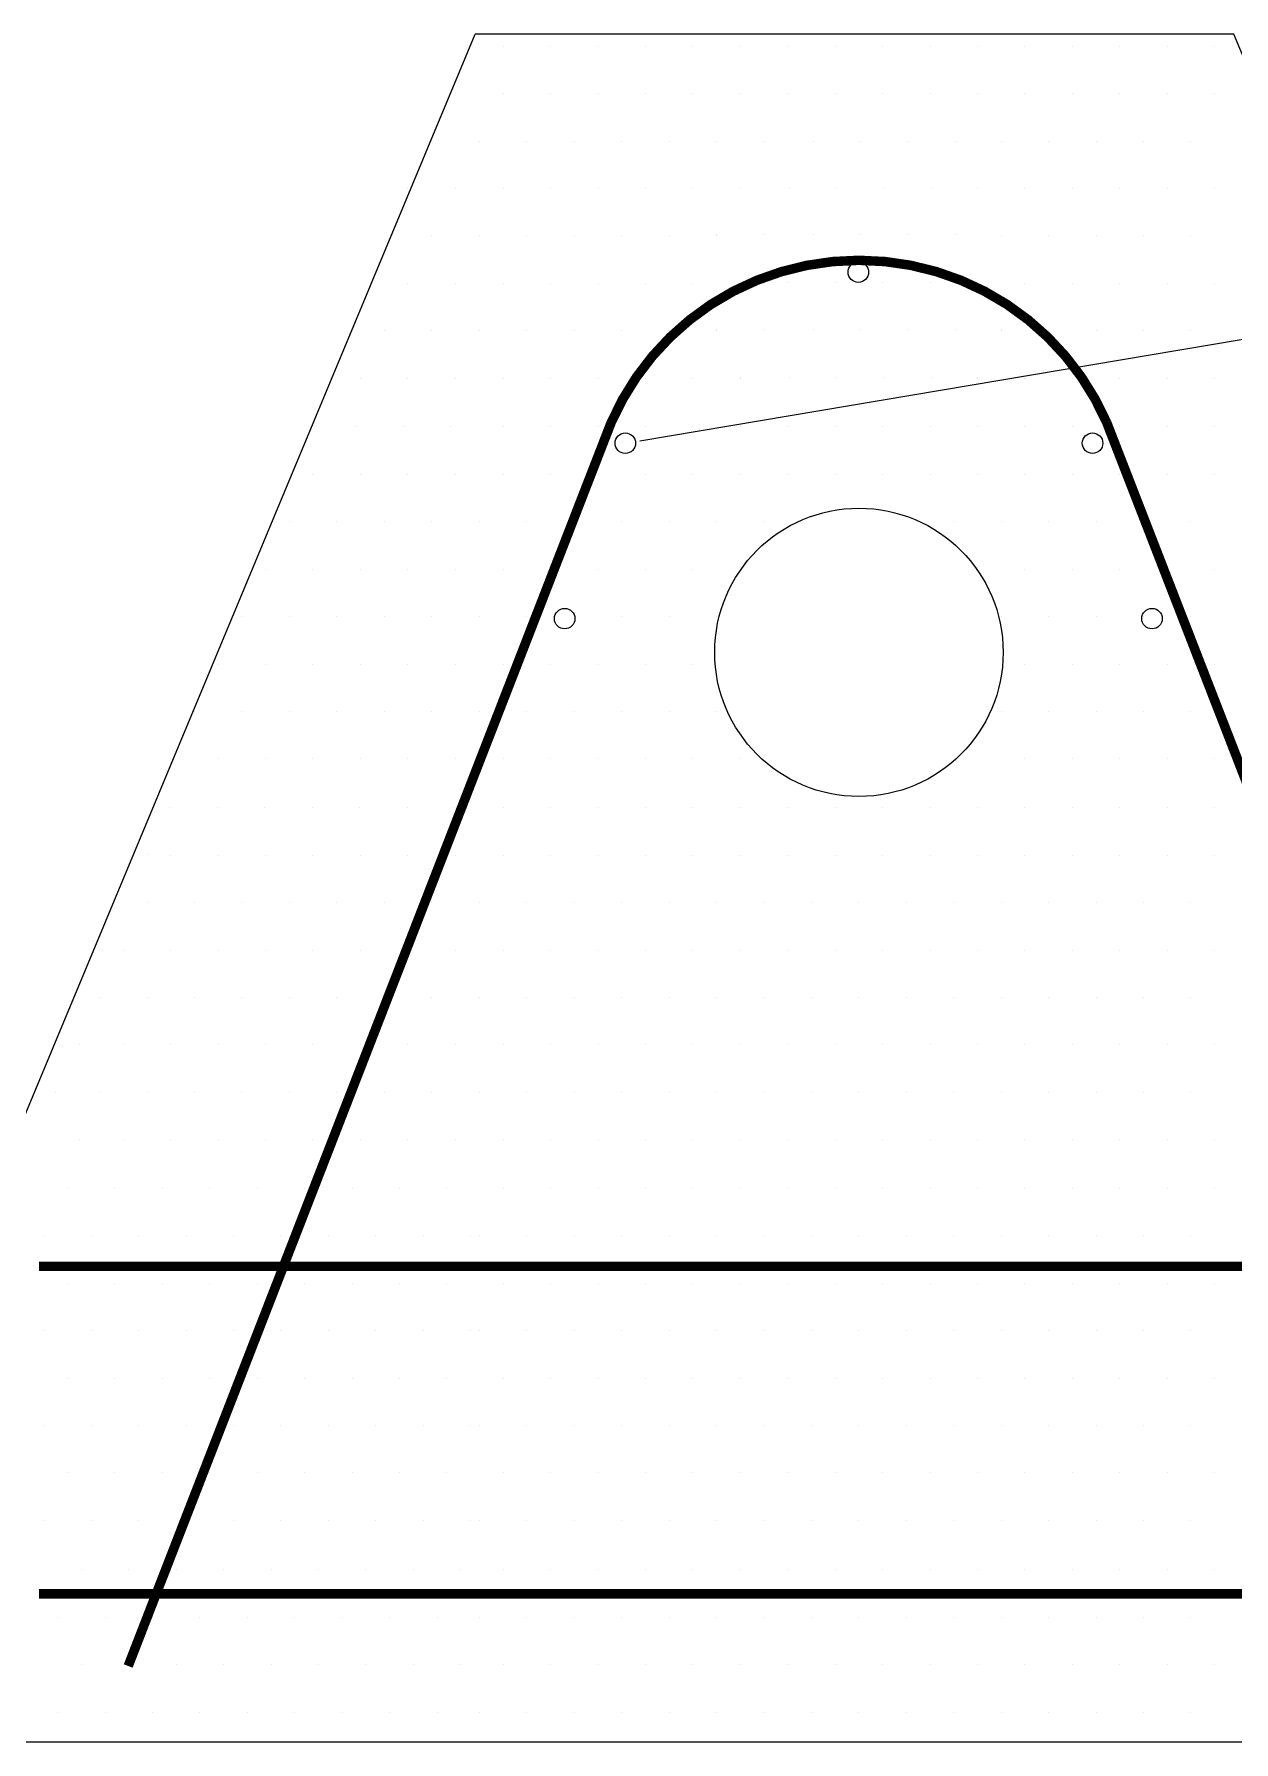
# Model space of a CAD drawing. Extents: x -0.82 to 5.77, y -0.28 to 4.33.
# Drawn here: x 3.906 to 4.539, y 2.269 to 3.17 of the extents above; entities that cross this region are included whole.
import ezdxf

# ---------------------------------------------------------------- set-up
doc = ezdxf.new("R2010")
doc.units = 0
doc.header["$LTSCALE"] = 0.1
doc.layers.get('0').update_dxf_attribs({"linetype": 'CONTINUOUS'})

# ---------------------------------------------------------------- blocks, each defined once
blk = doc.blocks.new('*X1')
at = {"color": 0}
for p, q in [((3537.5, 22275), (3537.5, 22275)), ((3562.5, 22275), (3562.5, 22275)), ((3587.5, 22275), (3587.5, 22275)), ((3612.5, 22275), (3612.5, 22275)), ((3637.5, 22275), (3637.5, 22275)), ((3662.5, 22275), (3662.5, 22275)), ((3687.5, 22275), (3687.5, 22275)), ((3712.5, 22275), (3712.5, 22275)), ((3737.5, 22275), (3737.5, 22275)), ((3762.5, 22275), (3762.5, 22275)), ((3787.5, 22275), (3787.5, 22275)), ((3812.5, 22275), (3812.5, 22275)), ((3837.5, 22275), (3837.5, 22275)), ((3862.5, 22275), (3862.5, 22275)), ((3887.5, 22275), (3887.5, 22275)), ((3912.5, 22275), (3912.5, 22275)), ((3937.5, 22275), (3937.5, 22275)), ((3962.5, 22275), (3962.5, 22275)), ((3987.5, 22275), (3987.5, 22275)), ((4012.5, 22275), (4012.5, 22275)), ((4037.5, 22275), (4037.5, 22275)), ((4062.5, 22275), (4062.5, 22275)), ((4087.5, 22275), (4087.5, 22275)), ((4112.5, 22275), (4112.5, 22275)), ((3525, 22250), (3525, 22250)), ((3550, 22250), (3550, 22250)), ((3575, 22250), (3575, 22250)), ((3600, 22250), (3600, 22250)), ((3625, 22250), (3625, 22250)), ((3650, 22250), (3650, 22250)), ((3675, 22250), (3675, 22250)), ((3700, 22250), (3700, 22250)), ((3725, 22250), (3725, 22250)), ((3750, 22250), (3750, 22250)), ((3775, 22250), (3775, 22250)), ((3800, 22250), (3800, 22250)), ((3825, 22250), (3825, 22250)), ((3850, 22250), (3850, 22250)), ((3875, 22250), (3875, 22250)), ((3900, 22250), (3900, 22250)), ((3925, 22250), (3925, 22250)), ((3950, 22250), (3950, 22250)), ((3975, 22250), (3975, 22250)), ((4000, 22250), (4000, 22250)), ((4025, 22250), (4025, 22250)), ((4050, 22250), (4050, 22250)), ((4075, 22250), (4075, 22250)), ((4100, 22250), (4100, 22250)), ((3537.5, 22225), (3537.5, 22225)), ((3562.5, 22225), (3562.5, 22225)), ((3587.5, 22225), (3587.5, 22225)), ((3612.5, 22225), (3612.5, 22225)), ((3637.5, 22225), (3637.5, 22225)), ((3662.5, 22225), (3662.5, 22225)), ((3687.5, 22225), (3687.5, 22225)), ((3712.5, 22225), (3712.5, 22225)), ((3737.5, 22225), (3737.5, 22225)), ((3762.5, 22225), (3762.5, 22225)), ((3787.5, 22225), (3787.5, 22225)), ((3812.5, 22225), (3812.5, 22225)), ((3837.5, 22225), (3837.5, 22225)), ((3862.5, 22225), (3862.5, 22225)), ((3887.5, 22225), (3887.5, 22225)), ((3912.5, 22225), (3912.5, 22225)), ((3937.5, 22225), (3937.5, 22225)), ((3962.5, 22225), (3962.5, 22225)), ((3987.5, 22225), (3987.5, 22225)), ((4012.5, 22225), (4012.5, 22225)), ((4037.5, 22225), (4037.5, 22225)), ((4062.5, 22225), (4062.5, 22225)), ((4087.5, 22225), (4087.5, 22225)), ((4112.5, 22225), (4112.5, 22225)), ((3525, 22200), (3525, 22200)), ((3550, 22200), (3550, 22200)), ((3575, 22200), (3575, 22200)), ((3600, 22200), (3600, 22200)), ((3625, 22200), (3625, 22200)), ((3650, 22200), (3650, 22200)), ((3675, 22200), (3675, 22200)), ((3700, 22200), (3700, 22200)), ((3725, 22200), (3725, 22200)), ((3750, 22200), (3750, 22200)), ((3775, 22200), (3775, 22200)), ((3800, 22200), (3800, 22200)), ((3825, 22200), (3825, 22200)), ((3850, 22200), (3850, 22200)), ((3875, 22200), (3875, 22200)), ((3900, 22200), (3900, 22200)), ((3925, 22200), (3925, 22200)), ((3950, 22200), (3950, 22200)), ((3975, 22200), (3975, 22200)), ((4000, 22200), (4000, 22200)), ((4025, 22200), (4025, 22200)), ((4050, 22200), (4050, 22200)), ((4075, 22200), (4075, 22200)), ((4100, 22200), (4100, 22200)), ((3537.5, 22175), (3537.5, 22175)), ((3562.5, 22175), (3562.5, 22175)), ((3587.5, 22175), (3587.5, 22175)), ((3612.5, 22175), (3612.5, 22175)), ((3637.5, 22175), (3637.5, 22175)), ((3662.5, 22175), (3662.5, 22175)), ((3687.5, 22175), (3687.5, 22175)), ((3712.5, 22175), (3712.5, 22175)), ((3737.5, 22175), (3737.5, 22175)), ((3762.5, 22175), (3762.5, 22175)), ((3787.5, 22175), (3787.5, 22175)), ((3812.5, 22175), (3812.5, 22175)), ((3837.5, 22175), (3837.5, 22175)), ((3862.5, 22175), (3862.5, 22175)), ((3887.5, 22175), (3887.5, 22175)), ((3912.5, 22175), (3912.5, 22175)), ((3937.5, 22175), (3937.5, 22175)), ((3962.5, 22175), (3962.5, 22175)), ((3987.5, 22175), (3987.5, 22175)), ((4012.5, 22175), (4012.5, 22175)), ((4037.5, 22175), (4037.5, 22175)), ((4062.5, 22175), (4062.5, 22175)), ((4087.5, 22175), (4087.5, 22175)), ((4112.5, 22175), (4112.5, 22175)), ((3525, 22150), (3525, 22150)), ((3550, 22150), (3550, 22150)), ((3575, 22150), (3575, 22150)), ((3600, 22150), (3600, 22150)), ((3625, 22150), (3625, 22150)), ((3650, 22150), (3650, 22150)), ((3675, 22150), (3675, 22150)), ((3700, 22150), (3700, 22150)), ((3725, 22150), (3725, 22150)), ((3750, 22150), (3750, 22150)), ((3775, 22150), (3775, 22150)), ((3800, 22150), (3800, 22150)), ((3825, 22150), (3825, 22150)), ((3850, 22150), (3850, 22150)), ((3875, 22150), (3875, 22150)), ((3900, 22150), (3900, 22150)), ((3925, 22150), (3925, 22150)), ((3950, 22150), (3950, 22150)), ((3975, 22150), (3975, 22150)), ((4000, 22150), (4000, 22150)), ((4025, 22150), (4025, 22150)), ((4050, 22150), (4050, 22150)), ((4075, 22150), (4075, 22150)), ((4100, 22150), (4100, 22150)), ((3537.5, 22125), (3537.5, 22125)), ((3562.5, 22125), (3562.5, 22125)), ((3587.5, 22125), (3587.5, 22125)), ((3612.5, 22125), (3612.5, 22125)), ((3637.5, 22125), (3637.5, 22125)), ((3662.5, 22125), (3662.5, 22125)), ((3687.5, 22125), (3687.5, 22125)), ((3712.5, 22125), (3712.5, 22125)), ((3737.5, 22125), (3737.5, 22125)), ((3762.5, 22125), (3762.5, 22125)), ((3787.5, 22125), (3787.5, 22125)), ((3812.5, 22125), (3812.5, 22125)), ((3837.5, 22125), (3837.5, 22125)), ((3862.5, 22125), (3862.5, 22125)), ((3887.5, 22125), (3887.5, 22125)), ((3912.5, 22125), (3912.5, 22125)), ((3937.5, 22125), (3937.5, 22125)), ((3962.5, 22125), (3962.5, 22125)), ((3987.5, 22125), (3987.5, 22125)), ((4012.5, 22125), (4012.5, 22125)), ((4037.5, 22125), (4037.5, 22125)), ((4062.5, 22125), (4062.5, 22125)), ((4087.5, 22125), (4087.5, 22125)), ((4112.5, 22125), (4112.5, 22125)), ((3525, 22100), (3525, 22100)), ((3550, 22100), (3550, 22100)), ((3575, 22100), (3575, 22100)), ((3600, 22100), (3600, 22100)), ((3625, 22100), (3625, 22100)), ((3650, 22100), (3650, 22100)), ((3675, 22100), (3675, 22100)), ((3700, 22100), (3700, 22100)), ((3725, 22100), (3725, 22100)), ((3750, 22100), (3750, 22100)), ((3775, 22100), (3775, 22100)), ((3800, 22100), (3800, 22100)), ((3825, 22100), (3825, 22100)), ((3850, 22100), (3850, 22100)), ((3875, 22100), (3875, 22100)), ((3900, 22100), (3900, 22100)), ((3925, 22100), (3925, 22100)), ((3950, 22100), (3950, 22100)), ((3975, 22100), (3975, 22100)), ((4000, 22100), (4000, 22100)), ((4025, 22100), (4025, 22100)), ((4050, 22100), (4050, 22100)), ((4075, 22100), (4075, 22100)), ((4100, 22100), (4100, 22100))]:
    blk.add_line(p, q, dxfattribs=at)

msp = doc.modelspace()

# ---------------------------------------------------------------- linework, layer by layer
for p, q in [((3.88888, 2.56913), (4.13888, 3.16975)), ((4.53888, 3.16975), (4.13888, 3.16975)), ((4.78888, 2.56913), (4.53888, 3.16975)), ((4.68148, 3.03184), (4.22581, 2.95515)), ((3.88888, 2.26913), (4.78888, 2.26913))]:
    msp.add_line(p, q)
at = {"color": 0}
for p, q in [((4.15375, 3.16348), (4.15375, 3.16348)), ((4.17875, 3.16348), (4.17875, 3.16348)), ((4.20375, 3.16348), (4.20375, 3.16348)), ((4.22875, 3.16348), (4.22875, 3.16348)), ((4.25375, 3.16348), (4.25375, 3.16348)), ((4.27875, 3.16348), (4.27875, 3.16348)), ((4.30375, 3.16348), (4.30375, 3.16348)), ((4.32875, 3.16348), (4.32875, 3.16348)), ((4.35375, 3.16348), (4.35375, 3.16348)), ((4.37875, 3.16348), (4.37875, 3.16348)), ((4.40375, 3.16348), (4.40375, 3.16348)), ((4.42875, 3.16348), (4.42875, 3.16348)), ((4.45375, 3.16348), (4.45375, 3.16348)), ((4.47875, 3.16348), (4.47875, 3.16348)), ((4.50375, 3.16348), (4.50375, 3.16348)), ((4.52875, 3.16348), (4.52875, 3.16348)), ((4.15375, 3.13835), (4.15375, 3.13835)), ((4.17875, 3.13835), (4.17875, 3.13835)), ((4.20375, 3.13835), (4.20375, 3.13835)), ((4.22875, 3.13835), (4.22875, 3.13835)), ((4.25375, 3.13835), (4.25375, 3.13835)), ((4.27875, 3.13835), (4.27875, 3.13835)), ((4.30375, 3.13835), (4.30375, 3.13835)), ((4.32875, 3.13835), (4.32875, 3.13835)), ((4.35375, 3.13835), (4.35375, 3.13835)), ((4.37875, 3.13835), (4.37875, 3.13835)), ((4.40375, 3.13835), (4.40375, 3.13835)), ((4.42875, 3.13835), (4.42875, 3.13835)), ((4.45375, 3.13835), (4.45375, 3.13835)), ((4.47875, 3.13835), (4.47875, 3.13835)), ((4.50375, 3.13835), (4.50375, 3.13835)), ((4.52875, 3.13835), (4.52875, 3.13835)), ((4.14125, 3.11335), (4.14125, 3.11335)), ((4.16625, 3.11335), (4.16625, 3.11335)), ((4.19125, 3.11335), (4.19125, 3.11335)), ((4.21625, 3.11335), (4.21625, 3.11335)), ((4.24125, 3.11335), (4.24125, 3.11335)), ((4.26625, 3.11335), (4.26625, 3.11335)), ((4.29125, 3.11335), (4.29125, 3.11335)), ((4.31706, 3.11335), (4.31706, 3.11335)), ((4.34206, 3.11335), (4.34206, 3.11335)), ((4.36706, 3.11335), (4.36706, 3.11335)), ((4.39206, 3.11335), (4.39206, 3.11335)), ((4.41625, 3.11335), (4.41625, 3.11335)), ((4.44125, 3.11335), (4.44125, 3.11335)), ((4.46625, 3.11335), (4.46625, 3.11335)), ((4.49125, 3.11335), (4.49125, 3.11335)), ((4.51625, 3.11335), (4.51625, 3.11335)), ((4.10344, 3.08835), (4.10344, 3.08835)), ((4.12844, 3.08835), (4.12844, 3.08835)), ((4.15375, 3.08835), (4.15375, 3.08835)), ((4.17875, 3.08835), (4.17875, 3.08835)), ((4.20375, 3.08835), (4.20375, 3.08835)), ((4.22875, 3.08835), (4.22875, 3.08835)), ((4.25375, 3.08835), (4.25375, 3.08835)), ((4.27875, 3.08835), (4.27875, 3.08835)), ((4.30456, 3.08835), (4.30456, 3.08835)), ((4.32956, 3.08835), (4.32956, 3.08835)), ((4.35456, 3.08835), (4.35456, 3.08835)), ((4.37956, 3.08835), (4.37956, 3.08835)), ((4.40375, 3.08835), (4.40375, 3.08835)), ((4.42875, 3.08835), (4.42875, 3.08835)), ((4.45375, 3.08835), (4.45375, 3.08835)), ((4.47875, 3.08835), (4.47875, 3.08835)), ((4.50375, 3.08835), (4.50375, 3.08835)), ((4.52875, 3.08835), (4.52875, 3.08835)), ((4.11594, 3.06335), (4.11594, 3.06335)), ((4.14125, 3.06335), (4.14125, 3.06335)), ((4.16625, 3.06335), (4.16625, 3.06335)), ((4.19125, 3.06335), (4.19125, 3.06335)), ((4.21625, 3.06335), (4.21625, 3.06335)), ((4.24125, 3.06335), (4.24125, 3.06335)), ((4.26625, 3.06433), (4.26625, 3.06433)), ((4.26625, 3.06335), (4.26625, 3.06335)), ((4.29125, 3.06433), (4.29125, 3.06433)), ((4.31706, 3.06433), (4.31706, 3.06433)), ((4.34206, 3.06433), (4.34206, 3.06433)), ((4.36706, 3.06433), (4.36706, 3.06433)), ((4.39206, 3.06433), (4.39206, 3.06433)), ((4.41625, 3.06335), (4.41625, 3.06335)), ((4.44125, 3.06335), (4.44125, 3.06335)), ((4.46625, 3.06335), (4.46625, 3.06335)), ((4.49125, 3.06335), (4.49125, 3.06335)), ((4.51625, 3.06335), (4.51625, 3.06335)), ((4.10344, 3.03835), (4.10344, 3.03835)), ((4.12844, 3.03835), (4.12844, 3.03835)), ((4.15375, 3.03835), (4.15375, 3.03835)), ((4.17875, 3.03835), (4.17875, 3.03835)), ((4.20375, 3.03835), (4.20375, 3.03835)), ((4.22875, 3.03835), (4.22875, 3.03835)), ((4.25375, 3.03835), (4.25375, 3.03835)), ((4.27875, 3.03892), (4.27875, 3.03892)), ((4.30375, 3.03892), (4.30375, 3.03892)), ((4.32875, 3.03892), (4.32875, 3.03892)), ((4.35375, 3.03892), (4.35375, 3.03892)), ((4.37875, 3.03892), (4.37875, 3.03892)), ((4.40375, 3.03892), (4.40375, 3.03892)), ((4.42875, 3.03835), (4.42875, 3.03835)), ((4.45375, 3.03835), (4.45375, 3.03835)), ((4.47875, 3.03835), (4.47875, 3.03835)), ((4.50375, 3.03835), (4.50375, 3.03835)), ((4.52875, 3.03835), (4.52875, 3.03835)), ((4.09094, 3.01335), (4.09094, 3.01335)), ((4.11594, 3.01335), (4.11594, 3.01335)), ((4.14125, 3.01335), (4.14125, 3.01335)), ((4.16625, 3.01335), (4.16625, 3.01335)), ((4.19125, 3.01335), (4.19125, 3.01335)), ((4.21625, 3.01335), (4.21625, 3.01335)), ((4.24125, 3.01335), (4.24125, 3.01335)), ((4.26625, 3.01392), (4.26625, 3.01392)), ((4.26625, 3.01335), (4.26625, 3.01335)), ((4.29125, 3.01392), (4.29125, 3.01392)), ((4.31706, 3.01392), (4.31706, 3.01392)), ((4.34206, 3.01392), (4.34206, 3.01392)), ((4.36706, 3.01392), (4.36706, 3.01392)), ((4.39206, 3.01392), (4.39206, 3.01392)), ((4.41625, 3.01392), (4.41625, 3.01392)), ((4.41625, 3.01335), (4.41625, 3.01335)), ((4.44125, 3.01335), (4.44125, 3.01335)), ((4.46625, 3.01335), (4.46625, 3.01335)), ((4.49125, 3.01335), (4.49125, 3.01335)), ((4.51625, 3.01335), (4.51625, 3.01335)), ((4.07844, 2.98835), (4.07844, 2.98835)), ((4.10344, 2.98835), (4.10344, 2.98835)), ((4.12844, 2.98835), (4.12844, 2.98835)), ((4.15375, 2.98835), (4.15375, 2.98835)), ((4.17875, 2.98835), (4.17875, 2.98835)), ((4.20375, 2.98835), (4.20375, 2.98835)), ((4.22875, 2.98835), (4.22875, 2.98835)), ((4.25375, 2.98835), (4.25375, 2.98835)), ((4.27875, 2.98892), (4.27875, 2.98892)), ((4.27875, 2.98835), (4.27875, 2.98835)), ((4.30456, 2.98892), (4.30456, 2.98892)), ((4.32956, 2.98892), (4.32956, 2.98892)), ((4.35456, 2.98892), (4.35456, 2.98892)), ((4.37956, 2.98892), (4.37956, 2.98892)), ((4.40375, 2.98892), (4.40375, 2.98892)), ((4.40375, 2.98835), (4.40375, 2.98835)), ((4.42875, 2.98835), (4.42875, 2.98835)), ((4.45375, 2.98835), (4.45375, 2.98835)), ((4.47875, 2.98835), (4.47875, 2.98835)), ((4.50375, 2.98835), (4.50375, 2.98835)), ((4.52875, 2.98835), (4.52875, 2.98835)), ((4.05098, 2.96264), (4.05098, 2.96264)), ((4.07598, 2.96264), (4.07598, 2.96264)), ((4.10098, 2.96264), (4.10098, 2.96264)), ((4.12598, 2.96264), (4.12598, 2.96264)), ((4.15375, 2.96264), (4.15375, 2.96264)), ((4.17875, 2.96264), (4.17875, 2.96264)), ((4.20375, 2.96264), (4.20375, 2.96264)), ((4.22875, 2.96264), (4.22875, 2.96264)), ((4.25375, 2.96264), (4.25375, 2.96264)), ((4.27875, 2.96264), (4.27875, 2.96264)), ((4.30375, 2.96264), (4.30375, 2.96264)), ((4.32875, 2.96264), (4.32875, 2.96264)), ((4.35375, 2.96264), (4.35375, 2.96264)), ((4.37875, 2.96264), (4.37875, 2.96264)), ((4.40375, 2.96264), (4.40375, 2.96264)), ((4.42875, 2.96264), (4.42875, 2.96264)), ((4.45375, 2.96264), (4.45375, 2.96264)), ((4.47875, 2.96264), (4.47875, 2.96264)), ((4.50375, 2.96264), (4.50375, 2.96264)), ((4.52875, 2.96264), (4.52875, 2.96264)), ((4.05344, 2.93751), (4.05344, 2.93751)), ((4.07844, 2.93751), (4.07844, 2.93751)), ((4.10344, 2.93751), (4.10344, 2.93751)), ((4.12844, 2.93751), (4.12844, 2.93751)), ((4.15375, 2.93751), (4.15375, 2.93751)), ((4.17875, 2.93751), (4.17875, 2.93751)), ((4.20375, 2.93751), (4.20375, 2.93751)), ((4.22875, 2.93751), (4.22875, 2.93751)), ((4.25375, 2.93751), (4.25375, 2.93751)), ((4.27875, 2.93751), (4.27875, 2.93751)), ((4.30375, 2.93751), (4.30375, 2.93751)), ((4.32875, 2.93751), (4.32875, 2.93751)), ((4.35375, 2.93751), (4.35375, 2.93751)), ((4.37875, 2.93751), (4.37875, 2.93751)), ((4.40375, 2.93751), (4.40375, 2.93751)), ((4.42875, 2.93751), (4.42875, 2.93751)), ((4.45375, 2.93751), (4.45375, 2.93751)), ((4.47875, 2.93751), (4.47875, 2.93751)), ((4.50375, 2.93751), (4.50375, 2.93751)), ((4.52875, 2.93751), (4.52875, 2.93751)), ((4.04094, 2.91251), (4.04094, 2.91251)), ((4.06594, 2.91251), (4.06594, 2.91251)), ((4.09094, 2.91251), (4.09094, 2.91251)), ((4.11594, 2.91251), (4.11594, 2.91251)), ((4.14125, 2.91251), (4.14125, 2.91251)), ((4.16625, 2.91251), (4.16625, 2.91251)), ((4.19125, 2.91251), (4.19125, 2.91251)), ((4.21625, 2.91251), (4.21625, 2.91251)), ((4.24125, 2.91251), (4.24125, 2.91251)), ((4.26625, 2.91251), (4.26625, 2.91251)), ((4.29125, 2.91251), (4.29125, 2.91251)), ((4.39125, 2.91251), (4.39125, 2.91251)), ((4.41625, 2.91251), (4.41625, 2.91251)), ((4.44125, 2.91251), (4.44125, 2.91251)), ((4.46625, 2.91251), (4.46625, 2.91251)), ((4.49125, 2.91251), (4.49125, 2.91251)), ((4.51625, 2.91251), (4.51625, 2.91251)), ((4.02844, 2.88751), (4.02844, 2.88751)), ((4.05344, 2.88751), (4.05344, 2.88751)), ((4.07844, 2.88751), (4.07844, 2.88751)), ((4.10344, 2.88751), (4.10344, 2.88751)), ((4.12844, 2.88751), (4.12844, 2.88751)), ((4.15375, 2.88751), (4.15375, 2.88751)), ((4.17875, 2.88751), (4.17875, 2.88751)), ((4.20375, 2.88751), (4.20375, 2.88751)), ((4.22875, 2.88751), (4.22875, 2.88751)), ((4.25375, 2.88751), (4.25375, 2.88751)), ((4.27875, 2.88751), (4.27875, 2.88751)), ((4.42875, 2.88751), (4.42875, 2.88751)), ((4.45375, 2.88751), (4.45375, 2.88751)), ((4.47875, 2.88751), (4.47875, 2.88751)), ((4.50375, 2.88751), (4.50375, 2.88751)), ((4.52875, 2.88751), (4.52875, 2.88751)), ((4.01594, 2.86251), (4.01594, 2.86251)), ((4.04094, 2.86251), (4.04094, 2.86251)), ((4.06594, 2.86251), (4.06594, 2.86251)), ((4.09094, 2.86251), (4.09094, 2.86251)), ((4.11594, 2.86251), (4.11594, 2.86251)), ((4.14125, 2.86251), (4.14125, 2.86251)), ((4.16625, 2.86251), (4.16625, 2.86251)), ((4.19125, 2.86251), (4.19125, 2.86251)), ((4.21625, 2.86251), (4.21625, 2.86251)), ((4.24125, 2.86251), (4.24125, 2.86251)), ((4.26625, 2.86251), (4.26625, 2.86251)), ((4.41625, 2.86251), (4.41625, 2.86251)), ((4.44125, 2.86251), (4.44125, 2.86251)), ((4.46625, 2.86251), (4.46625, 2.86251)), ((4.49125, 2.86251), (4.49125, 2.86251)), ((4.51625, 2.86251), (4.51625, 2.86251)), ((4.00344, 2.83751), (4.00344, 2.83751)), ((4.02844, 2.83751), (4.02844, 2.83751)), ((4.05344, 2.83751), (4.05344, 2.83751)), ((4.07844, 2.83751), (4.07844, 2.83751)), ((4.10344, 2.83751), (4.10344, 2.83751)), ((4.12844, 2.83751), (4.12844, 2.83751)), ((4.15375, 2.83751), (4.15375, 2.83751)), ((4.17875, 2.83751), (4.17875, 2.83751)), ((4.20375, 2.83751), (4.20375, 2.83751)), ((4.22875, 2.83751), (4.22875, 2.83751)), ((4.25375, 2.83751), (4.25375, 2.83751)), ((4.42875, 2.83751), (4.42875, 2.83751)), ((4.45375, 2.83751), (4.45375, 2.83751)), ((4.47875, 2.83751), (4.47875, 2.83751)), ((4.50375, 2.83751), (4.50375, 2.83751)), ((4.52875, 2.83751), (4.52875, 2.83751)), ((3.99094, 2.81251), (3.99094, 2.81251)), ((4.01594, 2.81251), (4.01594, 2.81251)), ((4.04094, 2.81251), (4.04094, 2.81251)), ((4.06594, 2.81251), (4.06594, 2.81251)), ((4.09094, 2.81251), (4.09094, 2.81251)), ((4.11594, 2.81251), (4.11594, 2.81251)), ((4.14125, 2.81251), (4.14125, 2.81251)), ((4.16625, 2.81251), (4.16625, 2.81251)), ((4.19125, 2.81251), (4.19125, 2.81251)), ((4.21625, 2.81251), (4.21625, 2.81251)), ((4.24125, 2.81251), (4.24125, 2.81251)), ((4.26625, 2.81251), (4.26625, 2.81251)), ((4.41625, 2.81251), (4.41625, 2.81251)), ((4.44125, 2.81251), (4.44125, 2.81251)), ((4.46625, 2.81251), (4.46625, 2.81251)), ((4.49125, 2.81251), (4.49125, 2.81251)), ((4.51625, 2.81251), (4.51625, 2.81251)), ((3.97844, 2.78751), (3.97844, 2.78751)), ((4.00344, 2.78751), (4.00344, 2.78751)), ((4.02844, 2.78751), (4.02844, 2.78751)), ((4.05344, 2.78751), (4.05344, 2.78751)), ((4.07844, 2.78751), (4.07844, 2.78751)), ((4.10344, 2.78751), (4.10344, 2.78751)), ((4.12844, 2.78751), (4.12844, 2.78751)), ((4.15375, 2.78751), (4.15375, 2.78751)), ((4.17875, 2.78751), (4.17875, 2.78751)), ((4.20375, 2.78751), (4.20375, 2.78751)), ((4.22875, 2.78751), (4.22875, 2.78751)), ((4.25375, 2.78751), (4.25375, 2.78751)), ((4.27875, 2.78751), (4.27875, 2.78751)), ((4.42875, 2.78751), (4.42875, 2.78751)), ((4.45375, 2.78751), (4.45375, 2.78751)), ((4.47875, 2.78751), (4.47875, 2.78751)), ((4.50375, 2.78751), (4.50375, 2.78751)), ((4.52875, 2.78751), (4.52875, 2.78751)), ((3.97803, 2.7618), (3.97803, 2.7618)), ((4.00303, 2.7618), (4.00303, 2.7618)), ((4.02803, 2.7618), (4.02803, 2.7618)), ((4.05303, 2.7618), (4.05303, 2.7618)), ((4.07803, 2.7618), (4.07803, 2.7618)), ((4.10303, 2.7618), (4.10303, 2.7618)), ((4.12803, 2.7618), (4.12803, 2.7618)), ((4.15375, 2.7618), (4.15375, 2.7618)), ((4.17875, 2.7618), (4.17875, 2.7618)), ((4.20375, 2.7618), (4.20375, 2.7618)), ((4.22875, 2.7618), (4.22875, 2.7618)), ((4.25375, 2.7618), (4.25375, 2.7618)), ((4.27875, 2.7618), (4.27875, 2.7618)), ((4.30375, 2.7618), (4.30375, 2.7618)), ((4.32875, 2.7618), (4.32875, 2.7618)), ((4.35375, 2.7618), (4.35375, 2.7618)), ((4.37875, 2.7618), (4.37875, 2.7618)), ((4.40375, 2.7618), (4.40375, 2.7618)), ((4.42875, 2.7618), (4.42875, 2.7618)), ((4.45375, 2.7618), (4.45375, 2.7618)), ((4.47875, 2.7618), (4.47875, 2.7618)), ((4.50375, 2.7618), (4.50375, 2.7618)), ((4.52875, 2.7618), (4.52875, 2.7618)), ((3.96594, 2.73732), (3.96594, 2.73732)), ((3.97844, 2.73667), (3.97844, 2.73667)), ((4.00344, 2.73667), (4.00344, 2.73667)), ((4.02844, 2.73667), (4.02844, 2.73667)), ((4.05344, 2.73667), (4.05344, 2.73667)), ((4.07844, 2.73667), (4.07844, 2.73667)), ((4.10344, 2.73667), (4.10344, 2.73667)), ((4.12844, 2.73667), (4.12844, 2.73667)), ((4.15375, 2.73667), (4.15375, 2.73667)), ((4.17875, 2.73667), (4.17875, 2.73667)), ((4.20375, 2.73667), (4.20375, 2.73667)), ((4.22875, 2.73667), (4.22875, 2.73667)), ((4.25375, 2.73667), (4.25375, 2.73667)), ((4.27875, 2.73667), (4.27875, 2.73667)), ((4.30375, 2.73667), (4.30375, 2.73667)), ((4.32875, 2.73667), (4.32875, 2.73667)), ((4.35375, 2.73667), (4.35375, 2.73667)), ((4.37875, 2.73667), (4.37875, 2.73667)), ((4.40375, 2.73667), (4.40375, 2.73667)), ((4.42875, 2.73667), (4.42875, 2.73667)), ((4.45375, 2.73667), (4.45375, 2.73667)), ((4.47875, 2.73667), (4.47875, 2.73667)), ((4.50375, 2.73667), (4.50375, 2.73667)), ((4.52875, 2.73667), (4.52875, 2.73667)), ((3.96594, 2.71167), (3.96594, 2.71167)), ((3.99094, 2.71167), (3.99094, 2.71167)), ((4.01594, 2.71167), (4.01594, 2.71167)), ((4.04094, 2.71167), (4.04094, 2.71167)), ((4.06594, 2.71167), (4.06594, 2.71167)), ((4.09094, 2.71167), (4.09094, 2.71167)), ((4.11594, 2.71167), (4.11594, 2.71167)), ((4.14125, 2.71167), (4.14125, 2.71167)), ((4.16625, 2.71167), (4.16625, 2.71167)), ((4.19125, 2.71167), (4.19125, 2.71167)), ((4.21625, 2.71167), (4.21625, 2.71167)), ((4.24125, 2.71167), (4.24125, 2.71167)), ((4.26625, 2.71167), (4.26625, 2.71167)), ((4.29125, 2.71167), (4.29125, 2.71167)), ((4.31625, 2.71167), (4.31625, 2.71167)), ((4.34125, 2.71167), (4.34125, 2.71167)), ((4.36625, 2.71167), (4.36625, 2.71167)), ((4.39125, 2.71167), (4.39125, 2.71167)), ((4.41625, 2.71167), (4.41625, 2.71167)), ((4.44125, 2.71167), (4.44125, 2.71167)), ((4.46625, 2.71167), (4.46625, 2.71167)), ((4.49125, 2.71167), (4.49125, 2.71167)), ((4.51625, 2.71167), (4.51625, 2.71167)), ((3.95344, 2.68667), (3.95344, 2.68667)), ((3.97844, 2.68667), (3.97844, 2.68667)), ((4.00344, 2.68667), (4.00344, 2.68667)), ((4.02844, 2.68667), (4.02844, 2.68667)), ((4.05344, 2.68667), (4.05344, 2.68667)), ((4.07844, 2.68667), (4.07844, 2.68667)), ((4.10344, 2.68667), (4.10344, 2.68667)), ((4.12844, 2.68667), (4.12844, 2.68667)), ((4.15375, 2.68667), (4.15375, 2.68667)), ((4.17875, 2.68667), (4.17875, 2.68667)), ((4.20375, 2.68667), (4.20375, 2.68667)), ((4.22875, 2.68667), (4.22875, 2.68667)), ((4.25375, 2.68667), (4.25375, 2.68667)), ((4.27875, 2.68667), (4.27875, 2.68667)), ((4.30375, 2.68667), (4.30375, 2.68667)), ((4.32875, 2.68667), (4.32875, 2.68667)), ((4.35375, 2.68667), (4.35375, 2.68667)), ((4.37875, 2.68667), (4.37875, 2.68667)), ((4.40375, 2.68667), (4.40375, 2.68667)), ((4.42875, 2.68667), (4.42875, 2.68667)), ((4.45375, 2.68667), (4.45375, 2.68667)), ((4.47875, 2.68667), (4.47875, 2.68667)), ((4.50375, 2.68667), (4.50375, 2.68667)), ((4.52875, 2.68667), (4.52875, 2.68667)), ((3.94094, 2.66167), (3.94094, 2.66167)), ((3.96594, 2.66167), (3.96594, 2.66167)), ((3.99094, 2.66167), (3.99094, 2.66167)), ((4.01594, 2.66167), (4.01594, 2.66167)), ((4.04094, 2.66167), (4.04094, 2.66167)), ((4.06594, 2.66167), (4.06594, 2.66167)), ((4.09094, 2.66167), (4.09094, 2.66167)), ((4.11594, 2.66167), (4.11594, 2.66167)), ((4.14125, 2.66167), (4.14125, 2.66167)), ((4.16625, 2.66167), (4.16625, 2.66167)), ((4.19125, 2.66167), (4.19125, 2.66167)), ((4.21625, 2.66167), (4.21625, 2.66167)), ((4.24125, 2.66167), (4.24125, 2.66167)), ((4.26625, 2.66167), (4.26625, 2.66167)), ((4.29125, 2.66167), (4.29125, 2.66167)), ((4.31625, 2.66167), (4.31625, 2.66167)), ((4.34125, 2.66167), (4.34125, 2.66167)), ((4.36625, 2.66167), (4.36625, 2.66167)), ((4.39125, 2.66167), (4.39125, 2.66167)), ((4.41625, 2.66167), (4.41625, 2.66167)), ((4.44125, 2.66167), (4.44125, 2.66167)), ((4.46625, 2.66167), (4.46625, 2.66167)), ((4.49125, 2.66167), (4.49125, 2.66167)), ((4.51625, 2.66167), (4.51625, 2.66167)), ((3.93012, 2.63667), (3.93012, 2.63667)), ((3.95344, 2.63667), (3.95344, 2.63667)), ((3.97844, 2.63667), (3.97844, 2.63667)), ((4.00344, 2.63667), (4.00344, 2.63667)), ((4.02844, 2.63667), (4.02844, 2.63667)), ((4.05344, 2.63667), (4.05344, 2.63667)), ((4.07844, 2.63667), (4.07844, 2.63667)), ((4.10344, 2.63667), (4.10344, 2.63667)), ((4.12844, 2.63667), (4.12844, 2.63667)), ((4.15375, 2.63667), (4.15375, 2.63667)), ((4.17875, 2.63667), (4.17875, 2.63667)), ((4.20375, 2.63667), (4.20375, 2.63667)), ((4.22875, 2.63667), (4.22875, 2.63667)), ((4.25375, 2.63667), (4.25375, 2.63667)), ((4.27875, 2.63667), (4.27875, 2.63667)), ((4.30375, 2.63667), (4.30375, 2.63667)), ((4.32875, 2.63667), (4.32875, 2.63667)), ((4.35375, 2.63667), (4.35375, 2.63667)), ((4.37875, 2.63667), (4.37875, 2.63667)), ((4.40375, 2.63667), (4.40375, 2.63667)), ((4.42875, 2.63667), (4.42875, 2.63667)), ((4.45375, 2.63667), (4.45375, 2.63667)), ((4.47875, 2.63667), (4.47875, 2.63667)), ((4.50375, 2.63667), (4.50375, 2.63667)), ((4.52875, 2.63667), (4.52875, 2.63667)), ((3.91762, 2.61167), (3.91762, 2.61167)), ((3.94094, 2.61167), (3.94094, 2.61167)), ((3.96594, 2.61167), (3.96594, 2.61167)), ((3.99094, 2.61167), (3.99094, 2.61167)), ((4.01594, 2.61167), (4.01594, 2.61167)), ((4.04094, 2.61167), (4.04094, 2.61167)), ((4.06594, 2.61167), (4.06594, 2.61167)), ((4.09094, 2.61167), (4.09094, 2.61167)), ((4.11594, 2.61167), (4.11594, 2.61167)), ((4.14125, 2.61167), (4.14125, 2.61167)), ((4.16625, 2.61167), (4.16625, 2.61167)), ((4.19125, 2.61167), (4.19125, 2.61167)), ((4.21625, 2.61167), (4.21625, 2.61167)), ((4.24125, 2.61167), (4.24125, 2.61167)), ((4.26625, 2.61167), (4.26625, 2.61167)), ((4.29125, 2.61167), (4.29125, 2.61167)), ((4.31625, 2.61167), (4.31625, 2.61167)), ((4.34125, 2.61167), (4.34125, 2.61167)), ((4.36625, 2.61167), (4.36625, 2.61167)), ((4.39125, 2.61167), (4.39125, 2.61167)), ((4.41625, 2.61167), (4.41625, 2.61167)), ((4.44125, 2.61167), (4.44125, 2.61167)), ((4.46625, 2.61167), (4.46625, 2.61167)), ((4.49125, 2.61167), (4.49125, 2.61167)), ((4.51625, 2.61167), (4.51625, 2.61167)), ((3.93012, 2.58667), (3.93012, 2.58667)), ((3.95344, 2.58667), (3.95344, 2.58667)), ((3.97844, 2.58667), (3.97844, 2.58667)), ((4.00344, 2.58667), (4.00344, 2.58667)), ((4.02844, 2.58667), (4.02844, 2.58667)), ((4.05344, 2.58667), (4.05344, 2.58667)), ((4.07844, 2.58667), (4.07844, 2.58667)), ((4.10344, 2.58667), (4.10344, 2.58667)), ((4.12844, 2.58667), (4.12844, 2.58667)), ((4.15375, 2.58667), (4.15375, 2.58667)), ((4.17875, 2.58667), (4.17875, 2.58667)), ((4.20375, 2.58667), (4.20375, 2.58667)), ((4.22875, 2.58667), (4.22875, 2.58667)), ((4.25375, 2.58667), (4.25375, 2.58667)), ((4.27875, 2.58667), (4.27875, 2.58667)), ((4.30375, 2.58667), (4.30375, 2.58667)), ((4.32875, 2.58667), (4.32875, 2.58667)), ((4.35375, 2.58667), (4.35375, 2.58667)), ((4.37875, 2.58667), (4.37875, 2.58667)), ((4.40375, 2.58667), (4.40375, 2.58667)), ((4.42875, 2.58667), (4.42875, 2.58667)), ((4.45375, 2.58667), (4.45375, 2.58667)), ((4.47875, 2.58667), (4.47875, 2.58667)), ((4.50375, 2.58667), (4.50375, 2.58667)), ((4.52875, 2.58667), (4.52875, 2.58667)), ((4.15375, 2.56096), (4.15375, 2.56096)), ((4.17875, 2.56096), (4.17875, 2.56096)), ((4.20375, 2.56096), (4.20375, 2.56096)), ((4.22875, 2.56096), (4.22875, 2.56096)), ((4.25375, 2.56096), (4.25375, 2.56096)), ((4.27875, 2.56096), (4.27875, 2.56096)), ((4.30375, 2.56096), (4.30375, 2.56096)), ((4.32875, 2.56096), (4.32875, 2.56096)), ((4.35375, 2.56096), (4.35375, 2.56096)), ((4.37875, 2.56096), (4.37875, 2.56096)), ((4.40375, 2.56096), (4.40375, 2.56096)), ((4.42875, 2.56096), (4.42875, 2.56096)), ((4.45375, 2.56096), (4.45375, 2.56096)), ((4.47875, 2.56096), (4.47875, 2.56096)), ((4.50375, 2.56096), (4.50375, 2.56096)), ((4.52875, 2.56096), (4.52875, 2.56096)), ((4.14125, 2.53596), (4.14125, 2.53596)), ((4.16625, 2.53596), (4.16625, 2.53596)), ((4.19125, 2.53596), (4.19125, 2.53596)), ((4.21625, 2.53596), (4.21625, 2.53596)), ((4.24125, 2.53596), (4.24125, 2.53596)), ((4.26625, 2.53596), (4.26625, 2.53596)), ((4.29125, 2.53596), (4.29125, 2.53596)), ((4.31625, 2.53596), (4.31625, 2.53596)), ((4.34125, 2.53596), (4.34125, 2.53596)), ((4.36625, 2.53596), (4.36625, 2.53596)), ((4.39125, 2.53596), (4.39125, 2.53596)), ((4.41625, 2.53596), (4.41625, 2.53596)), ((4.44125, 2.53596), (4.44125, 2.53596)), ((4.46625, 2.53596), (4.46625, 2.53596)), ((4.49125, 2.53596), (4.49125, 2.53596)), ((4.51625, 2.53596), (4.51625, 2.53596)), ((4.15375, 2.51096), (4.15375, 2.51096)), ((4.17875, 2.51096), (4.17875, 2.51096)), ((4.20375, 2.51096), (4.20375, 2.51096)), ((4.22875, 2.51096), (4.22875, 2.51096)), ((4.25375, 2.51096), (4.25375, 2.51096)), ((4.27875, 2.51096), (4.27875, 2.51096)), ((4.30375, 2.51096), (4.30375, 2.51096)), ((4.32875, 2.51096), (4.32875, 2.51096)), ((4.35375, 2.51096), (4.35375, 2.51096)), ((4.37875, 2.51096), (4.37875, 2.51096)), ((4.40375, 2.51096), (4.40375, 2.51096)), ((4.42875, 2.51096), (4.42875, 2.51096)), ((4.45375, 2.51096), (4.45375, 2.51096)), ((4.47875, 2.51096), (4.47875, 2.51096)), ((4.50375, 2.51096), (4.50375, 2.51096)), ((4.52875, 2.51096), (4.52875, 2.51096)), ((4.14125, 2.48596), (4.14125, 2.48596)), ((4.16625, 2.48596), (4.16625, 2.48596)), ((4.19125, 2.48596), (4.19125, 2.48596)), ((4.21625, 2.48596), (4.21625, 2.48596)), ((4.24125, 2.48596), (4.24125, 2.48596)), ((4.26625, 2.48596), (4.26625, 2.48596)), ((4.29125, 2.48596), (4.29125, 2.48596)), ((4.31625, 2.48596), (4.31625, 2.48596)), ((4.34125, 2.48596), (4.34125, 2.48596)), ((4.36625, 2.48596), (4.36625, 2.48596)), ((4.39125, 2.48596), (4.39125, 2.48596)), ((4.41625, 2.48596), (4.41625, 2.48596)), ((4.44125, 2.48596), (4.44125, 2.48596)), ((4.46625, 2.48596), (4.46625, 2.48596)), ((4.49125, 2.48596), (4.49125, 2.48596)), ((4.51625, 2.48596), (4.51625, 2.48596)), ((4.15375, 2.46096), (4.15375, 2.46096)), ((4.17875, 2.46096), (4.17875, 2.46096)), ((4.20375, 2.46096), (4.20375, 2.46096)), ((4.22875, 2.46096), (4.22875, 2.46096)), ((4.25375, 2.46096), (4.25375, 2.46096)), ((4.27875, 2.46096), (4.27875, 2.46096)), ((4.30375, 2.46096), (4.30375, 2.46096)), ((4.32875, 2.46096), (4.32875, 2.46096)), ((4.35375, 2.46096), (4.35375, 2.46096)), ((4.37875, 2.46096), (4.37875, 2.46096)), ((4.40375, 2.46096), (4.40375, 2.46096)), ((4.42875, 2.46096), (4.42875, 2.46096)), ((4.45375, 2.46096), (4.45375, 2.46096)), ((4.47875, 2.46096), (4.47875, 2.46096)), ((4.50375, 2.46096), (4.50375, 2.46096)), ((4.52875, 2.46096), (4.52875, 2.46096)), ((4.14125, 2.43596), (4.14125, 2.43596)), ((4.16625, 2.43596), (4.16625, 2.43596)), ((4.19125, 2.43596), (4.19125, 2.43596)), ((4.21625, 2.43596), (4.21625, 2.43596)), ((4.24125, 2.43596), (4.24125, 2.43596)), ((4.26625, 2.43596), (4.26625, 2.43596)), ((4.29125, 2.43596), (4.29125, 2.43596)), ((4.31625, 2.43596), (4.31625, 2.43596)), ((4.34125, 2.43596), (4.34125, 2.43596)), ((4.36625, 2.43596), (4.36625, 2.43596)), ((4.39125, 2.43596), (4.39125, 2.43596)), ((4.41625, 2.43596), (4.41625, 2.43596)), ((4.44125, 2.43596), (4.44125, 2.43596)), ((4.46625, 2.43596), (4.46625, 2.43596)), ((4.49125, 2.43596), (4.49125, 2.43596)), ((4.51625, 2.43596), (4.51625, 2.43596)), ((4.15375, 2.41096), (4.15375, 2.41096)), ((4.17875, 2.41096), (4.17875, 2.41096)), ((4.20375, 2.41096), (4.20375, 2.41096)), ((4.22875, 2.41096), (4.22875, 2.41096)), ((4.25375, 2.41096), (4.25375, 2.41096)), ((4.27875, 2.41096), (4.27875, 2.41096)), ((4.30375, 2.41096), (4.30375, 2.41096)), ((4.32875, 2.41096), (4.32875, 2.41096)), ((4.35375, 2.41096), (4.35375, 2.41096)), ((4.37875, 2.41096), (4.37875, 2.41096)), ((4.40375, 2.41096), (4.40375, 2.41096)), ((4.42875, 2.41096), (4.42875, 2.41096)), ((4.45375, 2.41096), (4.45375, 2.41096)), ((4.47875, 2.41096), (4.47875, 2.41096)), ((4.50375, 2.41096), (4.50375, 2.41096)), ((4.52875, 2.41096), (4.52875, 2.41096)), ((4.14125, 2.38596), (4.14125, 2.38596)), ((4.16625, 2.38596), (4.16625, 2.38596)), ((4.19125, 2.38596), (4.19125, 2.38596)), ((4.21625, 2.38596), (4.21625, 2.38596)), ((4.24125, 2.38596), (4.24125, 2.38596)), ((4.26625, 2.38596), (4.26625, 2.38596)), ((4.29125, 2.38596), (4.29125, 2.38596)), ((4.31625, 2.38596), (4.31625, 2.38596)), ((4.34125, 2.38596), (4.34125, 2.38596)), ((4.36625, 2.38596), (4.36625, 2.38596)), ((4.39125, 2.38596), (4.39125, 2.38596)), ((4.41625, 2.38596), (4.41625, 2.38596)), ((4.44125, 2.38596), (4.44125, 2.38596)), ((4.46625, 2.38596), (4.46625, 2.38596)), ((4.49125, 2.38596), (4.49125, 2.38596)), ((4.51625, 2.38596), (4.51625, 2.38596)), ((3.93134, 2.35987), (3.93134, 2.35987)), ((3.95634, 2.35987), (3.95634, 2.35987)), ((3.98134, 2.35987), (3.98134, 2.35987)), ((4.00634, 2.35987), (4.00634, 2.35987)), ((4.03134, 2.35987), (4.03134, 2.35987)), ((4.05634, 2.35987), (4.05634, 2.35987)), ((4.08134, 2.35987), (4.08134, 2.35987)), ((4.10634, 2.35987), (4.10634, 2.35987)), ((4.13134, 2.35987), (4.13134, 2.35987)), ((4.15375, 2.35987), (4.15375, 2.35987)), ((4.17875, 2.35987), (4.17875, 2.35987)), ((4.20375, 2.35987), (4.20375, 2.35987)), ((4.22875, 2.35987), (4.22875, 2.35987)), ((4.25375, 2.35987), (4.25375, 2.35987)), ((4.27875, 2.35987), (4.27875, 2.35987)), ((4.30375, 2.35987), (4.30375, 2.35987)), ((4.32875, 2.35987), (4.32875, 2.35987)), ((4.35375, 2.35987), (4.35375, 2.35987)), ((4.37875, 2.35987), (4.37875, 2.35987)), ((4.40375, 2.35987), (4.40375, 2.35987)), ((4.42875, 2.35987), (4.42875, 2.35987)), ((4.45375, 2.35987), (4.45375, 2.35987)), ((4.47875, 2.35987), (4.47875, 2.35987)), ((4.50375, 2.35987), (4.50375, 2.35987)), ((4.52875, 2.35987), (4.52875, 2.35987)), ((3.91884, 2.33487), (3.91884, 2.33487)), ((3.94384, 2.33487), (3.94384, 2.33487)), ((3.96884, 2.33487), (3.96884, 2.33487)), ((3.99384, 2.33487), (3.99384, 2.33487)), ((4.01884, 2.33487), (4.01884, 2.33487)), ((4.04384, 2.33487), (4.04384, 2.33487)), ((4.06884, 2.33487), (4.06884, 2.33487)), ((4.09384, 2.33487), (4.09384, 2.33487)), ((4.11884, 2.33487), (4.11884, 2.33487)), ((4.14125, 2.33487), (4.14125, 2.33487)), ((4.16625, 2.33487), (4.16625, 2.33487)), ((4.19125, 2.33487), (4.19125, 2.33487)), ((4.21625, 2.33487), (4.21625, 2.33487)), ((4.24125, 2.33487), (4.24125, 2.33487)), ((4.26625, 2.33487), (4.26625, 2.33487)), ((4.29125, 2.33487), (4.29125, 2.33487)), ((4.31625, 2.33487), (4.31625, 2.33487)), ((4.34125, 2.33487), (4.34125, 2.33487)), ((4.36625, 2.33487), (4.36625, 2.33487)), ((4.39125, 2.33487), (4.39125, 2.33487)), ((4.41625, 2.33487), (4.41625, 2.33487)), ((4.44125, 2.33487), (4.44125, 2.33487)), ((4.46625, 2.33487), (4.46625, 2.33487)), ((4.49125, 2.33487), (4.49125, 2.33487)), ((4.51625, 2.33487), (4.51625, 2.33487)), ((3.93134, 2.30987), (3.93134, 2.30987)), ((3.95634, 2.30987), (3.95634, 2.30987)), ((3.98134, 2.30987), (3.98134, 2.30987)), ((4.00634, 2.30987), (4.00634, 2.30987)), ((4.03134, 2.30987), (4.03134, 2.30987)), ((4.05634, 2.30987), (4.05634, 2.30987)), ((4.08134, 2.30987), (4.08134, 2.30987)), ((4.10634, 2.30987), (4.10634, 2.30987)), ((4.13134, 2.30987), (4.13134, 2.30987)), ((4.15375, 2.30987), (4.15375, 2.30987)), ((4.17875, 2.30987), (4.17875, 2.30987)), ((4.20375, 2.30987), (4.20375, 2.30987)), ((4.22875, 2.30987), (4.22875, 2.30987)), ((4.25375, 2.30987), (4.25375, 2.30987)), ((4.27875, 2.30987), (4.27875, 2.30987)), ((4.30375, 2.30987), (4.30375, 2.30987)), ((4.32875, 2.30987), (4.32875, 2.30987)), ((4.35375, 2.30987), (4.35375, 2.30987)), ((4.37875, 2.30987), (4.37875, 2.30987)), ((4.40375, 2.30987), (4.40375, 2.30987)), ((4.42875, 2.30987), (4.42875, 2.30987)), ((4.45375, 2.30987), (4.45375, 2.30987)), ((4.47875, 2.30987), (4.47875, 2.30987)), ((4.50375, 2.30987), (4.50375, 2.30987)), ((4.52875, 2.30987), (4.52875, 2.30987)), ((3.91884, 2.28487), (3.91884, 2.28487)), ((3.94384, 2.28487), (3.94384, 2.28487)), ((3.96884, 2.28487), (3.96884, 2.28487)), ((3.99384, 2.28487), (3.99384, 2.28487)), ((4.01884, 2.28487), (4.01884, 2.28487)), ((4.04384, 2.28487), (4.04384, 2.28487)), ((4.06884, 2.28487), (4.06884, 2.28487)), ((4.09384, 2.28487), (4.09384, 2.28487)), ((4.11884, 2.28487), (4.11884, 2.28487)), ((4.14125, 2.28487), (4.14125, 2.28487)), ((4.16625, 2.28487), (4.16625, 2.28487)), ((4.19125, 2.28487), (4.19125, 2.28487)), ((4.21625, 2.28487), (4.21625, 2.28487)), ((4.24125, 2.28487), (4.24125, 2.28487)), ((4.26625, 2.28487), (4.26625, 2.28487)), ((4.29125, 2.28487), (4.29125, 2.28487)), ((4.31625, 2.28487), (4.31625, 2.28487)), ((4.34125, 2.28487), (4.34125, 2.28487)), ((4.36625, 2.28487), (4.36625, 2.28487)), ((4.39125, 2.28487), (4.39125, 2.28487)), ((4.41625, 2.28487), (4.41625, 2.28487)), ((4.44125, 2.28487), (4.44125, 2.28487)), ((4.46625, 2.28487), (4.46625, 2.28487)), ((4.49125, 2.28487), (4.49125, 2.28487)), ((4.51625, 2.28487), (4.51625, 2.28487))]:
    msp.add_line(p, q, dxfattribs=at)
at = {"const_width": 0.005}
msp.add_lwpolyline([(4.4719, 2.96485, 0.655448), (4.2106, 2.96485, 0.655448)], format="xyb", dxfattribs=at)
for points in [[(3.95602, 2.30912), (4.2106, 2.96485)], [(4.72648, 2.30912), (4.4719, 2.96485)], [(3.90908, 2.51995), (4.75821, 2.51995)], [(3.90908, 2.34718), (4.75821, 2.34718)]]:
    msp.add_lwpolyline(points, dxfattribs=at)
for centre, radius in [((4.34094, 3.04427), 0.00541), ((4.21809, 2.95403), 0.00541), ((4.46441, 2.95403), 0.00541), ((4.34125, 2.84372), 0.07603), ((4.18612, 2.86152), 0.00541), ((4.49575, 2.86152), 0.00541)]:
    msp.add_circle(centre, radius)

# ---------------------------------------------------------------- block references
at = {"xscale": -0.001, "yscale": 0.001, "zscale": 0.001}
msp.add_blockref('*X1', (7.66152, -19.71404), dxfattribs=at)

doc.saveas('drawing.dxf')
